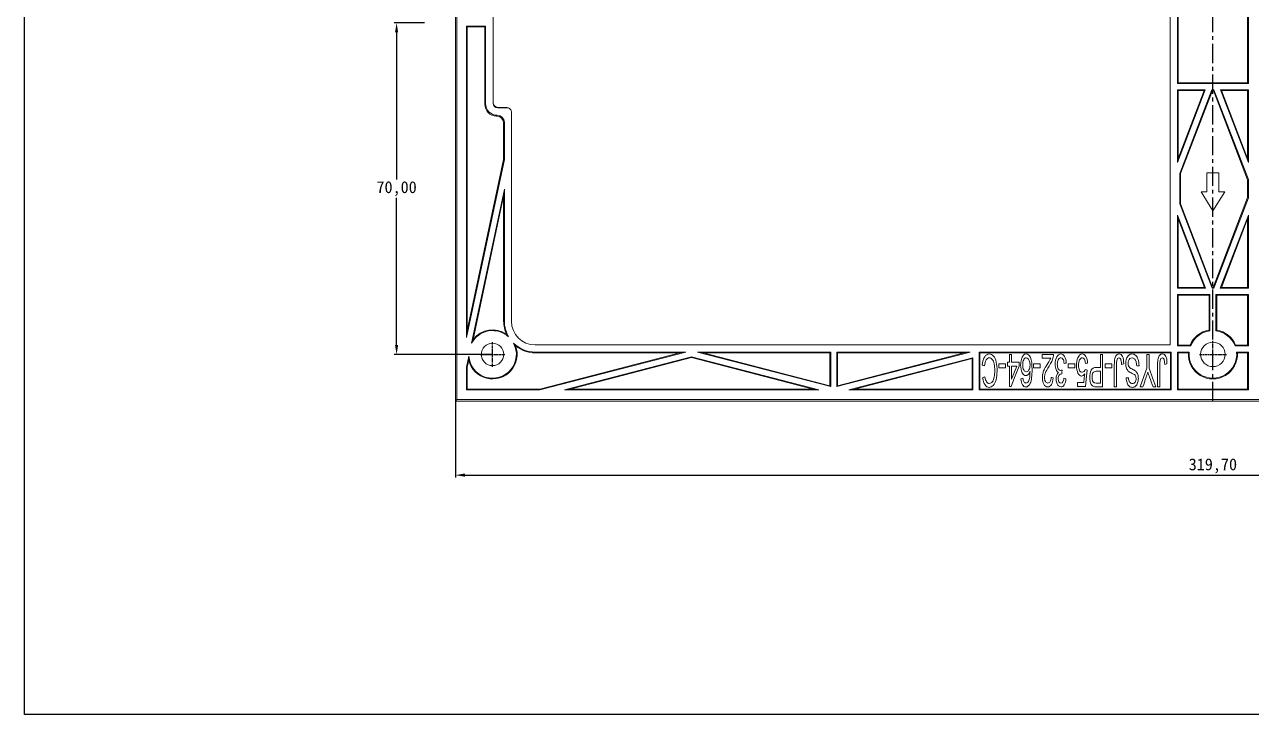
# Model space of a CAD drawing. Header units: millimetres. Extents: x 2761 to 3266, y -58 to 524.
# Drawn here: x 2760.7 to 3019.6, y -58.2 to 87.6 of the extents above; entities that cross this region are included whole.
import ezdxf

# ---------------------------------------------------------------- set-up
doc = ezdxf.new("R2010")
doc.units = ezdxf.units.MM
doc.header["$PDSIZE"] = -1
doc.linetypes.add('CENTER', pattern=[10.16, 6.35, -1.27, 1.27, -1.27])
doc.layers.add('dim', color=82, linetype='Continuous', lineweight=9)
doc.dimstyles.new('ISO-25', dxfattribs={"dimtxt": 2.5, "dimasz": 2.5, "dimexe": 1.25, "dimexo": 0.625, "dimtad": 1, "dimtxsty": 'Standard', "dimcen": 2.5, "dimadec": 0, "dimazin": 0, "dimtfac": 1, "dimtmove": 0, "dimatfit": 3, "dimfxl": 1, "dimarcsym": 0})

# ---------------------------------------------------------------- blocks, each defined once
blk = doc.blocks.new('*D20')
at = {"layer": 'Defpoints', "color": 0, "transparency": 16777216}
for p in [(2845.05, 87.88), (2839.16, 17.88), (2859.41, 17.88)]:
    blk.add_point(p, dxfattribs=at)
at = {"layer": 'dim', "color": 0, "lineweight": -2, "transparency": 16777216}
for p, q in [((2845.05, 87.88), (2838.66, 87.88)), ((2839.16, 85.88), (2839.16, 54.84)), ((2839.16, 19.88), (2839.16, 50.92)), ((2859.41, 17.88), (2838.66, 17.88))]:
    blk.add_line(p, q, dxfattribs=at)
at = {"layer": 'dim', "color": 0, "transparency": 16777216}
for points in [[(2838.82, 85.88), (2839.49, 85.88), (2839.16, 87.88)], [(2838.82, 19.88), (2839.49, 19.88), (2839.16, 17.88)]]:
    blk.add_solid(points, dxfattribs=at)
at = {"layer": 'dim', "color": 0, "transparency": 16777216, "insert": (2839.16, 52.88), "char_height": 2.5, "attachment_point": 5}
blk.add_mtext('70,00', dxfattribs=at)
blk = doc.blocks.new('*D21')
at = {"layer": 'Defpoints', "color": 0, "transparency": 16777216}
for p in [(2851.56, 8.03), (3171.26, 8.03), (3171.26, -7.62)]:
    blk.add_point(p, dxfattribs=at)
at = {"layer": 'dim', "color": 0, "lineweight": -2, "transparency": 16777216}
for p, q in [((2851.56, 8.03), (2851.56, -8.12)), ((3171.26, 8.03), (3171.26, -8.12)), ((2853.56, -7.62), (3169.26, -7.62))]:
    blk.add_line(p, q, dxfattribs=at)
at = {"layer": 'dim', "color": 0, "transparency": 16777216}
for points in [[(2853.56, -7.28), (2853.56, -7.95), (2851.56, -7.62)], [(3169.26, -7.28), (3169.26, -7.95), (3171.26, -7.62)]]:
    blk.add_solid(points, dxfattribs=at)
at = {"layer": 'dim', "color": 0, "transparency": 16777216, "insert": (3011.41, -5.66), "char_height": 2.5, "attachment_point": 5}
blk.add_mtext('319,70', dxfattribs=at)

msp = doc.modelspace()

# ---------------------------------------------------------------- linework, layer by layer
at = {"color": 7, "linetype": 'Continuous', "lineweight": 15}
for p, q in [((2851.559, 8.031), (2851.559, 167.731)), ((2851.899, 8.371), (2851.899, 167.39)), ((3002.402, 155.881), (3002.402, 19.881)), ((2859.519, 70.965), (2859.519, 104.796)), ((3003.918, 75.074), (3003.918, 100.687)), ((3004.074, 75.23), (3004.074, 100.532)), ((3018.743, 75.23), (3018.743, 100.532)), ((3018.899, 75.074), (3018.899, 100.687)), ((2857.929, 87.229), (2853.908, 87.229)), ((2853.908, 87.229), (2853.908, 21.456)), ((2854.064, 87.074), (2853.908, 87.229)), ((2854.064, 87.074), (2854.064, 22.933)), ((2854.064, 87.074), (2857.774, 87.074)), ((2857.929, 87.229), (2857.774, 87.074)), ((2857.774, 87.074), (2857.774, 70.711)), ((2857.929, 87.229), (2857.929, 70.867)), ((3003.918, 75.074), (3004.074, 75.23)), ((3018.743, 75.23), (3004.074, 75.23)), ((3018.899, 75.074), (3018.743, 75.23)), ((3003.918, 75.074), (3018.899, 75.074)), ((3003.918, 58.438), (3003.918, 73.772)), ((3009.795, 73.772), (3003.918, 58.438)), ((3009.795, 73.772), (3003.918, 73.772)), ((3004.074, 73.616), (3003.918, 73.772)), ((3009.569, 73.616), (3004.074, 73.616)), ((3009.569, 73.616), (3004.074, 59.278)), ((3004.074, 59.278), (3004.074, 73.616)), ((3004.416, 56.097), (3011.19, 73.772)), ((3004.572, 56.068), (3011.297, 73.616)), ((3009.795, 73.772), (3009.569, 73.616)), ((3011.627, 73.772), (3011.19, 73.772)), ((3011.297, 73.616), (3011.19, 73.772)), ((3011.52, 73.616), (3011.297, 73.616)), ((3011.52, 73.616), (3011.627, 73.772)), ((3011.52, 73.616), (3018.743, 54.769)), ((3011.627, 73.772), (3018.899, 54.798)), ((3018.899, 58.438), (3013.022, 73.772)), ((3018.899, 73.772), (3013.022, 73.772)), ((3013.022, 73.772), (3013.248, 73.616)), ((3018.743, 59.278), (3013.248, 73.616)), ((3018.743, 73.616), (3013.248, 73.616)), ((3018.743, 73.616), (3018.899, 73.772)), ((3018.743, 59.278), (3018.743, 73.616)), ((3018.899, 58.438), (3018.899, 73.772)), ((2857.774, 70.711), (2857.929, 70.867)), ((2860.514, 70.058), (2860.514, 69.97)), ((2862.326, 70.058), (2860.514, 70.058)), ((2862.413, 69.97), (2860.514, 69.97)), ((2862.413, 69.97), (2862.326, 70.058)), ((2860.26, 68.225), (2860.415, 68.381)), ((2863.117, 69.679), (2863.03, 69.766)), ((2863.409, 24.881), (2863.409, 68.975)), ((2861.906, 66.889), (2861.751, 66.734)), ((2861.751, 66.734), (2861.751, 59.074)), ((2861.906, 66.889), (2861.906, 59.058)), ((2861.906, 59.058), (2853.908, 21.456)), ((2861.751, 59.074), (2854.064, 22.933)), ((2861.751, 59.074), (2861.906, 59.058)), ((3003.918, 58.438), (3004.074, 59.278)), ((3018.899, 58.438), (3018.743, 59.278)), ((3004.416, 49.665), (3004.416, 56.097)), ((3004.572, 56.068), (3004.416, 56.097)), ((3004.572, 49.694), (3004.572, 56.068)), ((3012.659, 56.209), (3010.159, 56.209)), ((3010.159, 56.209), (3010.159, 52.209)), ((3012.659, 52.209), (3012.659, 56.209)), ((3018.743, 54.769), (3018.899, 54.798)), ((3018.743, 50.992), (3018.743, 54.769)), ((3018.899, 50.964), (3018.899, 54.798)), ((2854.987, 20.268), (2861.906, 52.796)), ((2861.906, 52.796), (2861.751, 51.319)), ((2861.906, 52.796), (2861.906, 24.881)), ((3010.159, 52.209), (3008.909, 52.209)), ((3008.909, 52.209), (3011.409, 48.209)), ((3011.409, 48.209), (3013.909, 52.209)), ((3013.909, 52.209), (3012.659, 52.209)), ((2855.313, 21.052), (2861.751, 51.319)), ((2861.751, 51.319), (2861.751, 24.881)), ((3004.416, 49.665), (3004.572, 49.694)), ((3011.238, 31.866), (3004.416, 49.665)), ((3011.345, 32.021), (3004.572, 49.694)), ((3018.743, 50.992), (3011.472, 32.021)), ((3018.899, 50.964), (3011.579, 31.866)), ((3018.899, 50.964), (3018.743, 50.992)), ((3003.918, 31.866), (3003.918, 47.324)), ((3003.918, 47.324), (3009.843, 31.866)), ((3004.074, 46.484), (3003.918, 47.324)), ((3012.974, 31.866), (3018.899, 47.324)), ((3018.743, 46.484), (3018.899, 47.324)), ((3018.899, 31.866), (3018.899, 47.324)), ((3004.074, 46.484), (3009.617, 32.021)), ((3004.074, 32.021), (3004.074, 46.484)), ((3013.2, 32.021), (3018.743, 46.484)), ((3018.743, 32.021), (3018.743, 46.484)), ((3003.918, 31.866), (3004.074, 32.021)), ((3009.843, 31.866), (3003.918, 31.866)), ((3009.617, 32.021), (3004.074, 32.021)), ((3009.617, 32.021), (3009.843, 31.866)), ((3011.238, 31.866), (3011.345, 32.021)), ((3011.579, 31.866), (3011.238, 31.866)), ((3011.472, 32.021), (3011.345, 32.021)), ((3011.472, 32.021), (3011.579, 31.866)), ((3012.974, 31.866), (3013.2, 32.021)), ((3018.899, 31.866), (3012.974, 31.866)), ((3018.743, 32.021), (3013.2, 32.021)), ((3018.899, 31.866), (3018.743, 32.021)), ((3003.918, 30.563), (3010.757, 30.563)), ((3003.918, 19.693), (3003.918, 30.563)), ((3004.074, 30.408), (3003.918, 30.563)), ((3004.074, 19.849), (3004.074, 30.408)), ((3004.074, 30.408), (3010.602, 30.408)), ((3010.602, 30.408), (3010.757, 30.563)), ((3010.602, 30.408), (3010.602, 22.997)), ((3010.757, 30.563), (3010.757, 22.863)), ((3012.06, 30.563), (3018.899, 30.563)), ((3012.06, 22.863), (3012.06, 30.563)), ((3012.06, 30.563), (3012.215, 30.408)), ((3012.215, 30.408), (3018.743, 30.408)), ((3012.215, 22.997), (3012.215, 30.408)), ((3018.743, 30.408), (3018.899, 30.563)), ((3018.743, 19.849), (3018.743, 30.408)), ((3018.899, 19.693), (3018.899, 30.563)), ((2861.751, 24.881), (2861.906, 24.881)), ((2854.064, 22.933), (2853.908, 21.456)), ((3002.402, 19.881), (2868.409, 19.881)), ((2868.409, 18.379), (2900.162, 18.379)), ((2868.409, 18.379), (2868.409, 18.223)), ((2868.409, 18.223), (2898.947, 18.223)), ((2898.947, 18.223), (2869.372, 10.536)), ((2900.162, 18.379), (2869.392, 10.381)), ((2898.947, 18.223), (2900.162, 18.379)), ((2902.655, 18.379), (2930.757, 18.379)), ((2930.757, 11.074), (2902.655, 18.379)), ((2903.87, 18.223), (2902.655, 18.379)), ((2930.602, 11.275), (2903.87, 18.223)), ((2903.87, 18.223), (2930.602, 18.223)), ((2930.602, 18.223), (2930.757, 18.379)), ((2930.602, 11.275), (2930.602, 18.223)), ((2930.757, 18.379), (2930.757, 11.074)), ((2932.06, 11.074), (2932.06, 18.379)), ((2960.162, 18.379), (2932.06, 11.074)), ((2932.06, 18.379), (2960.162, 18.379)), ((2932.215, 18.223), (2932.06, 18.379)), ((2932.215, 18.223), (2958.947, 18.223)), ((2958.947, 18.223), (2932.215, 11.275)), ((2932.215, 11.275), (2932.215, 18.223)), ((2958.947, 18.223), (2960.162, 18.379)), ((2962.06, 10.381), (2962.06, 18.379)), ((2962.06, 18.379), (3002.616, 18.379)), ((2962.06, 18.379), (2962.215, 18.223)), ((2962.215, 10.536), (2962.215, 18.223)), ((2962.215, 18.223), (3002.46, 18.223)), ((3002.616, 18.379), (3002.46, 18.223)), ((3002.46, 10.536), (3002.46, 18.223)), ((3002.616, 18.379), (3002.616, 10.381)), ((3003.918, 19.693), (3004.074, 19.849)), ((3006.723, 19.693), (3003.918, 19.693)), ((3003.918, 18.379), (3006.409, 18.379)), ((3003.918, 10.381), (3003.918, 18.379)), ((3004.074, 18.223), (3003.918, 18.379)), ((3006.617, 19.849), (3004.074, 19.849)), ((3004.074, 18.223), (3006.24, 18.223)), ((3004.074, 10.536), (3004.074, 18.223)), ((3018.899, 19.693), (3016.094, 19.693)), ((3018.743, 19.849), (3016.2, 19.849)), ((3016.408, 18.379), (3018.899, 18.379)), ((3016.577, 18.223), (3018.743, 18.223)), ((3018.899, 19.693), (3018.743, 19.849)), ((3018.899, 18.379), (3018.743, 18.223)), ((3018.743, 10.536), (3018.743, 18.223)), ((3018.899, 10.381), (3018.899, 18.379)), ((2853.908, 15.194), (2854.399, 17.5)), ((2854.064, 15.178), (2854.377, 16.651)), ((2874.57, 10.381), (2901.409, 17.357)), ((2875.785, 10.536), (2901.409, 17.196)), ((2901.409, 17.357), (2928.247, 10.381)), ((2901.409, 17.357), (2901.409, 17.196)), ((2901.409, 17.196), (2927.032, 10.536)), ((2934.57, 10.381), (2960.757, 17.187)), ((2935.785, 10.536), (2960.602, 16.987)), ((2960.602, 16.987), (2960.757, 17.187)), ((2960.602, 10.536), (2960.602, 16.987)), ((2960.757, 17.187), (2960.757, 10.381)), ((2966.253, 15.041), (2966.253, 15.866)), ((2966.253, 15.866), (2967.654, 15.866)), ((2967.654, 15.866), (2967.654, 15.041)), ((2968.041, 15.407), (2968.041, 16.232)), ((2968.041, 16.232), (2968.476, 16.232)), ((2968.476, 16.232), (2968.476, 17.88)), ((2968.476, 17.88), (2968.911, 17.88)), ((2968.911, 17.88), (2968.911, 16.232)), ((2968.911, 16.232), (2970.554, 16.232)), ((2970.554, 16.232), (2970.554, 15.407)), ((2973.55, 15.041), (2973.55, 15.866)), ((2973.55, 15.866), (2974.952, 15.866)), ((2974.952, 15.866), (2974.952, 15.041)), ((2975.387, 17.055), (2975.387, 17.88)), ((2975.387, 17.88), (2977.754, 17.88)), ((2977.183, 17.055), (2975.387, 17.055)), ((2980.847, 15.866), (2982.249, 15.866)), ((2980.847, 15.041), (2980.847, 15.866)), ((2982.249, 15.866), (2982.249, 15.041)), ((2987.661, 15.132), (2987.661, 17.88)), ((2987.661, 17.88), (2988.145, 17.88)), ((2988.145, 17.88), (2988.145, 11.014)), ((2988.676, 15.041), (2988.676, 15.866)), ((2988.676, 15.866), (2990.077, 15.866)), ((2990.077, 15.866), (2990.077, 15.041)), ((2997.472, 14.974), (2997.472, 17.88)), ((2997.472, 17.88), (2997.954, 17.88)), ((2997.954, 17.88), (2997.954, 14.974)), ((2853.908, 15.194), (2853.908, 10.381)), ((2854.064, 15.178), (2853.908, 15.194)), ((2854.064, 15.178), (2854.064, 10.536)), ((2967.654, 15.041), (2966.253, 15.041)), ((2968.476, 15.407), (2968.041, 15.407)), ((2968.476, 11.105), (2968.476, 15.407)), ((2970.02, 15.407), (2968.911, 15.407)), ((2968.911, 15.407), (2968.911, 12.672)), ((2974.952, 15.041), (2973.55, 15.041)), ((2982.249, 15.041), (2980.847, 15.041)), ((2987.661, 14.309), (2986.753, 14.309)), ((2986.758, 15.132), (2987.661, 15.132)), ((2987.661, 11.837), (2987.661, 14.309)), ((2990.077, 15.041), (2988.676, 15.041)), ((2995.828, 15.5), (2995.345, 15.5)), ((2853.908, 10.381), (2854.064, 10.536)), ((2853.908, 10.381), (2869.392, 10.381)), ((2854.064, 10.536), (2869.372, 10.536)), ((2869.372, 10.536), (2869.392, 10.381)), ((2875.785, 10.536), (2874.57, 10.381)), ((2874.57, 10.381), (2928.247, 10.381)), ((2875.785, 10.536), (2927.032, 10.536)), ((2927.032, 10.536), (2928.247, 10.381)), ((2930.602, 11.275), (2930.757, 11.074)), ((2932.215, 11.275), (2932.06, 11.074)), ((2935.785, 10.536), (2934.57, 10.381)), ((2934.57, 10.381), (2960.757, 10.381)), ((2935.785, 10.536), (2960.602, 10.536)), ((2960.602, 10.536), (2960.757, 10.381)), ((2962.215, 10.536), (2962.06, 10.381)), ((2962.06, 10.381), (3002.616, 10.381)), ((2962.215, 10.536), (3002.46, 10.536)), ((2968.815, 11.105), (2968.476, 11.105)), ((2982.828, 11.93), (2984.169, 11.93)), ((2982.828, 11.105), (2982.828, 11.93)), ((2984.52, 11.105), (2982.828, 11.105)), ((2986.761, 11.837), (2987.661, 11.837)), ((2988.145, 11.014), (2986.809, 11.014)), ((2991.093, 11.014), (2990.609, 11.014)), ((2993.123, 12.937), (2993.605, 12.937)), ((2996.645, 11.014), (2996.071, 11.014)), ((2999.357, 11.014), (2998.786, 11.014)), ((3000.227, 11.014), (2999.743, 11.014)), ((3002.616, 10.381), (3002.46, 10.536)), ((3004.074, 10.536), (3003.918, 10.381)), ((3003.918, 10.381), (3018.899, 10.381)), ((3004.074, 10.536), (3018.743, 10.536)), ((3018.899, 10.381), (3018.743, 10.536)), ((2851.559, 8.031), (2851.899, 8.371)), ((3171.259, 8.031), (2851.559, 8.031)), ((3170.918, 8.371), (2851.899, 8.371))]:
    msp.add_line(p, q, dxfattribs=at)
at = {"color": 1, "linetype": 'CENTER', "ltscale": 0.6388}
msp.add_line((3011.409, 8.031), (3011.409, 167.731), dxfattribs=at)
at = {"color": 1, "linetype": 'CENTER', "ltscale": 0.103483}
for p, q in [((3011.409, 15.035), (3011.409, 20.727)), ((3008.563, 17.881), (3014.254, 17.881))]:
    msp.add_line(p, q, dxfattribs=at)
at = {"color": 1, "linetype": 'CENTER', "ltscale": 0.094527}
for p, q in [((2859.409, 15.281), (2859.409, 20.48)), ((2856.809, 17.881), (2862.008, 17.881))]:
    msp.add_line(p, q, dxfattribs=at)
msp.add_lwpolyline([(2760.651, 523.927), (3265.902, 523.927), (3265.902, -58.167), (2760.651, -58.167)], close=True)
at = {"color": 7, "linetype": 'Continuous', "lineweight": 15, "flags": 128}
for points in [[(2963.208, 15.448), (2962.938, 15.573), (2962.726, 15.672)], [(2980.461, 16.048), (2980.217, 15.997), (2980.026, 15.957)], [(2984.956, 16.048), (2984.712, 15.997), (2984.52, 15.957)], [(2992.591, 15.89), (2992.32, 15.824), (2992.108, 15.773)], [(3001.724, 15.89), (3001.453, 15.824), (3001.24, 15.773)], [(2962.822, 12.937), (2963.092, 13.051), (2963.305, 13.142)], [(2970.554, 15.407), (2969.58, 12.998), (2968.815, 11.105)], [(2968.911, 12.672), (2969.532, 14.204), (2970.02, 15.407)], [(2977.271, 13.028), (2977.515, 12.977), (2977.706, 12.937)], [(2979.597, 14.584), (2979.568, 14.122), (2979.546, 13.759)], [(2984.169, 11.93), (2984.283, 12.967), (2984.372, 13.783)], [(2984.472, 14.675), (2984.715, 14.624), (2984.906, 14.584)], [(2984.906, 14.584), (2984.69, 12.636), (2984.52, 11.105)], [(2996.071, 11.014), (2996.855, 13.231), (2997.472, 14.974)], [(2997.954, 14.974), (2998.74, 12.756), (2999.357, 11.014)], [(2970.893, 12.752), (2971.136, 12.805), (2971.327, 12.846)], [(2979.978, 12.846), (2980.222, 12.794), (2980.413, 12.752)]]:
    msp.add_lwpolyline(points, dxfattribs=at)
at = {"color": 7, "linetype": 'Continuous', "lineweight": 15}
for centre, radius in [((2859.409, 17.881), 2.363), ((3011.409, 17.881), 2.587)]:
    msp.add_circle(centre, radius, dxfattribs=at)
for centre, radius, start, end in [((2868.409, 24.881), 6.657, 180, 204.17703), ((2868.409, 24.881), 6.502, 180, 210.47727), ((2868.409, 24.881), 5, 180, 270), ((2859.409, 17.881), 5.024, 47.46705, 151.63804), ((2859.409, 17.881), 5.179, 55.5955, 142.25001), ((3011.409, 17.881), 5.179, 98.96074, 157.67241), ((3011.409, 17.881), 5.024, 97.44932, 158.85527), ((3011.409, 17.881), 5.024, 21.14473, 82.55068), ((3011.409, 17.881), 5.179, 22.32759, 81.03926), ((2859.409, 17.881), 5.179, 193.73392, 20.15447), ((2859.409, 17.881), 5.024, 184.3459, 28.28292), ((2868.409, 24.881), 6.502, 225.2727, 270), ((2868.409, 24.881), 6.657, 231.57294, 270), ((3011.409, 17.881), 5.179, 176.20731, 3.79269), ((3011.409, 17.881), 5.024, 174.31165, 5.68835)]:
    msp.add_arc(centre, radius, start, end, dxfattribs=at)
for centre, major_axis, ratio, start_param, end_param in [((2860.263, 70.714), (-1.761, -1.761), 0.9987828, 5.4983961, 7.0679362), ((2860.418, 70.87), (-1.761, -1.761), 0.9987828, 5.4983961, 7.0679362), ((2860.514, 71.053), (0, -0.995), 0.9999619, 4.712389, 6.2831853), ((2860.514, 70.965), (0, -0.995), 0.9999619, 4.712389, 6.2831853), ((2862.326, 69.063), (-0.704, 0.704), 0.9999239, 4.712389, 5.4978252), ((2862.413, 68.975), (-0.704, 0.704), 0.9999239, 3.9269527, 5.4978252), ((2860.258, 66.732), (-1.057, -1.057), 0.9987828, 2.3568035, 3.9263436), ((2860.413, 66.887), (-1.057, -1.057), 0.9987828, 2.3568035, 3.9263436)]:
    msp.add_ellipse(centre, major_axis=major_axis, ratio=ratio, start_param=start_param, end_param=end_param, dxfattribs=at)
for points, knots in [([(2854.987, 20.268), (2855.05, 20.437), (2855.106, 20.577), (2855.213, 20.832), (2855.264, 20.946), (2855.313, 21.052)], [0, 0, 0, 0, 0.5, 0.5, 1, 1, 1, 1]), ([(2862.335, 22.154), (2862.397, 22.081), (2862.463, 22.001), (2862.614, 21.818), (2862.696, 21.718), (2862.805, 21.583)], [0, 0, 0, 0, 0.5, 0.5, 1, 1, 1, 1]), ([(3010.602, 22.997), (3010.604, 22.996), (3010.605, 22.994), (3010.607, 22.993), (3010.657, 22.95), (3010.707, 22.906), (3010.757, 22.863)], [-0.000149212, -0.000149212, -0.000149212, -0.000149212, 0, 0, 0, 0.0043047869, 0.0043047869, 0.0043047869, 0.0043047869]), ([(3012.06, 22.863), (3012.11, 22.906), (3012.16, 22.95), (3012.21, 22.993), (3012.212, 22.994), (3012.214, 22.996), (3012.215, 22.997)], [0.0000001992, 0.0000001992, 0.0000001992, 0.0000001992, 0.0043049861, 0.0043049861, 0.0043049861, 0.0044541981, 0.0044541981, 0.0044541981, 0.0044541981]), ([(2863.833, 20.261), (2863.937, 20.123), (2864.014, 20.018), (2864.154, 19.827), (2864.214, 19.743), (2864.271, 19.665)], [0, 0, 0, 0, 0.5, 0.5, 1, 1, 1, 1]), ([(3006.24, 18.223), (3006.242, 18.225), (3006.244, 18.227), (3006.246, 18.229), (3006.3, 18.279), (3006.354, 18.329), (3006.409, 18.379)], [-0.0001494486, -0.0001494486, -0.0001494486, -0.0001494486, 0, 0, 0, 0.0043057149, 0.0043057149, 0.0043057149, 0.0043057149]), ([(3006.617, 19.849), (3006.619, 19.847), (3006.62, 19.845), (3006.621, 19.843), (3006.654, 19.793), (3006.688, 19.743), (3006.723, 19.693)], [-0.0001491864, -0.0001491864, -0.0001491864, -0.0001491864, 0, 0, 0, 0.0043040247, 0.0043040247, 0.0043040247, 0.0043040247]), ([(3016.094, 19.693), (3016.129, 19.743), (3016.163, 19.793), (3016.196, 19.843), (3016.197, 19.845), (3016.198, 19.847), (3016.2, 19.849)], [0.0000001992, 0.0000001992, 0.0000001992, 0.0000001992, 0.0043042239, 0.0043042239, 0.0043042239, 0.0044534103, 0.0044534103, 0.0044534103, 0.0044534103]), ([(2854.377, 16.651), (2854.375, 16.768), (2854.375, 16.893), (2854.381, 17.17), (2854.387, 17.32), (2854.399, 17.5)], [0, 0, 0, 0, 0.5, 0.5, 1, 1, 1, 1]), ([(2962.726, 15.672), (2962.822, 16.427), (2963, 16.997), (2963.517, 17.779), (2963.827, 17.97), (2964.581, 17.97), (2964.892, 17.828), (2965.371, 17.234), (2965.552, 16.803), (2965.805, 15.667), (2965.867, 15.054), (2965.867, 13.692), (2965.797, 13.074), (2965.521, 12.015), (2965.32, 11.616), (2964.8, 11.066), (2964.519, 10.928), (2964.212, 10.923)], [0.05864573, 0.05864573, 0.05864573, 0.05864573, 0.11548152, 0.11548152, 0.17275438, 0.17275438, 0.23258216, 0.23258216, 0.29182671, 0.29182671, 0.35046828, 0.35046828, 0.41303469, 0.41303469, 0.47506934, 0.47506934, 0.537104, 0.537104, 0.537104, 0.537104]), ([(2964.897, 12.125), (2965.075, 12.376), (2965.202, 12.701), (2965.349, 13.531), (2965.383, 13.959), (2965.383, 14.968), (2965.338, 15.464), (2965.163, 16.313), (2965.027, 16.632), (2964.842, 16.839)], [0.74645104, 0.74645104, 0.74645104, 0.74645104, 0.78799657, 0.78799657, 0.83004908, 0.83004908, 0.88536816, 0.88536816, 0.9403637, 0.9403637, 0.9403637, 0.9403637]), ([(2971.931, 13.393), (2971.63, 13.399), (2971.372, 13.611), (2970.948, 14.441), (2970.843, 14.974), (2970.843, 16.061), (2970.893, 16.466), (2971.092, 17.205), (2971.227, 17.485), (2971.402, 17.68)], [0.4470382, 0.4470382, 0.4470382, 0.4470382, 0.51178096, 0.51178096, 0.57717014, 0.57717014, 0.6209366, 0.6209366, 0.66561244, 0.66561244, 0.66561244, 0.66561244]), ([(2972.026, 17.148), (2971.805, 17.153), (2971.627, 17.021), (2971.351, 16.488), (2971.279, 16.123), (2971.279, 15.212), (2971.345, 14.865), (2971.621, 14.357), (2971.808, 14.224), (2972.043, 14.219)], [0.47179977, 0.47179977, 0.47179977, 0.47179977, 0.5855554, 0.5855554, 0.6964911, 0.6964911, 0.80068486, 0.80068486, 0.9025554, 0.9025554, 0.9025554, 0.9025554]), ([(2971.402, 17.68), (2971.575, 17.88), (2971.771, 17.97), (2972.367, 17.97), (2972.671, 17.724), (2973.14, 16.701), (2973.26, 15.853), (2973.26, 13.36), (2973.127, 12.405), (2972.868, 11.798)], [0.66561244, 0.66561244, 0.66561244, 0.66561244, 0.70298441, 0.70298441, 0.76658641, 0.76658641, 0.82965807, 0.82965807, 0.89950716, 0.89950716, 0.89950716, 0.89950716]), ([(2972.72, 16.393), (2972.648, 16.645), (2972.553, 16.831), (2972.314, 17.09), (2972.179, 17.153), (2972.026, 17.148)], [0.27609903, 0.27609903, 0.27609903, 0.27609903, 0.37237332, 0.37237332, 0.47179977, 0.47179977, 0.47179977, 0.47179977]), ([(2972.598, 14.608), (2972.75, 14.865), (2972.826, 15.197), (2972.826, 15.882), (2972.789, 16.146), (2972.72, 16.393)], [0, 0, 0, 0, 0.16524109, 0.16524109, 0.27609903, 0.27609903, 0.27609903, 0.27609903]), ([(2975.786, 14.595), (2975.912, 14.893), (2976.13, 15.288), (2976.7, 16.199), (2976.876, 16.479), (2976.964, 16.621)], [0.87204495, 0.87204495, 0.87204495, 0.87204495, 0.92993671, 0.92993671, 0.97908965, 0.97908965, 0.97908965, 0.97908965]), ([(2977.704, 17.296), (2977.643, 16.992), (2977.546, 16.694), (2977.281, 16.104), (2977.09, 15.773), (2976.846, 15.397)], [0.221315683, 0.221315683, 0.221315683, 0.221315683, 0.258854045, 0.258854045, 0.296118614, 0.296118614, 0.296118614, 0.296118614]), ([(2978.832, 14.063), (2978.619, 14.167), (2978.449, 14.366), (2978.2, 14.968), (2978.141, 15.339), (2978.141, 16.403), (2978.253, 16.917), (2978.704, 17.766), (2978.99, 17.97), (2979.645, 17.97), (2979.905, 17.799), (2980.111, 17.439)], [0.7886593, 0.7886593, 0.7886593, 0.7886593, 0.82361576, 0.82361576, 0.85909217, 0.85909217, 0.90818162, 0.90818162, 0.95697214, 0.95697214, 1, 1, 1, 1]), ([(2979.319, 17.148), (2979.095, 17.153), (2978.915, 17.021), (2978.642, 16.494), (2978.576, 16.17), (2978.576, 15.407), (2978.642, 15.103), (2978.907, 14.617), (2979.078, 14.499), (2979.283, 14.494)], [0.16384042, 0.16384042, 0.16384042, 0.16384042, 0.19767856, 0.19767856, 0.23185315, 0.23185315, 0.26334739, 0.26334739, 0.29458357, 0.29458357, 0.29458357, 0.29458357]), ([(2982.946, 13.93), (2982.738, 14.348), (2982.635, 14.88), (2982.635, 16.157), (2982.726, 16.694), (2982.913, 17.14)], [0.77697691, 0.77697691, 0.77697691, 0.77697691, 0.84209735, 0.84209735, 0.90513393, 0.90513393, 0.90513393, 0.90513393]), ([(2982.913, 17.14), (2983.136, 17.701), (2983.442, 17.97), (2984.149, 17.97), (2984.409, 17.804), (2984.61, 17.449)], [0.905133926, 0.905133926, 0.905133926, 0.905133926, 0.957347036, 0.957347036, 1, 1, 1, 1]), ([(2983.273, 16.722), (2983.136, 16.437), (2983.071, 16.061), (2983.071, 15.14), (2983.134, 14.784), (2983.387, 14.263), (2983.578, 14.133), (2983.828, 14.125)], [0.15810984, 0.15810984, 0.15810984, 0.15810984, 0.20265556, 0.20265556, 0.24312989, 0.24312989, 0.2831969, 0.2831969, 0.2831969, 0.2831969]), ([(2984.52, 15.957), (2984.484, 16.357), (2984.409, 16.66), (2984.176, 17.054), (2984.021, 17.153), (2983.831, 17.148)], [0.065051462, 0.065051462, 0.065051462, 0.065051462, 0.096967311, 0.096967311, 0.129710652, 0.129710652, 0.129710652, 0.129710652]), ([(2990.609, 11.014), (2990.609, 12.568), (2990.609, 14.122), (2990.609, 16.255), (2990.646, 16.702), (2990.719, 17.01)], [0.53168283, 0.53168283, 0.53168283, 0.53168283, 0.76704401, 0.76704401, 0.85466596, 0.85466596, 0.85466596, 0.85466596]), ([(2990.719, 17.01), (2990.79, 17.33), (2990.908, 17.571), (2991.224, 17.889), (2991.409, 17.97), (2991.938, 17.97), (2992.18, 17.804), (2992.349, 17.449)], [0.85466596, 0.85466596, 0.85466596, 0.85466596, 0.89644148, 0.89644148, 0.93856243, 0.93856243, 1, 1, 1, 1]), ([(2991.31, 16.997), (2991.225, 16.896), (2991.168, 16.759), (2991.109, 16.398), (2991.093, 16.113), (2991.093, 14.148), (2991.093, 12.581), (2991.093, 11.014)], [0.30560826, 0.30560826, 0.30560826, 0.30560826, 0.34071592, 0.34071592, 0.37437966, 0.37437966, 0.5072744, 0.5072744, 0.5072744, 0.5072744]), ([(2993.173, 14.974), (2993.073, 15.259), (2993.025, 15.578), (2993.025, 16.305), (2993.077, 16.645), (2993.295, 17.285), (2993.449, 17.537), (2993.651, 17.708)], [0.79408574, 0.79408574, 0.79408574, 0.79408574, 0.83014748, 0.83014748, 0.86672809, 0.86672809, 0.90357555, 0.90357555, 0.90357555, 0.90357555]), ([(2993.605, 16.551), (2993.539, 16.37), (2993.509, 16.175), (2993.509, 15.768), (2993.539, 15.591), (2993.599, 15.435)], [0.18847615, 0.18847615, 0.18847615, 0.18847615, 0.211013087, 0.211013087, 0.232704888, 0.232704888, 0.232704888, 0.232704888]), ([(2993.651, 17.708), (2993.85, 17.885), (2994.076, 17.97), (2994.647, 17.97), (2994.913, 17.88), (2995.344, 17.495), (2995.514, 17.205), (2995.635, 16.816)], [0.903575554, 0.903575554, 0.903575554, 0.903575554, 0.930900288, 0.930900288, 0.965840112, 0.965840112, 1, 1, 1, 1]), ([(2995.345, 15.5), (2995.324, 15.866), (2995.279, 16.157), (2995.133, 16.616), (2995.019, 16.803), (2994.865, 16.94)], [0.06419118, 0.06419118, 0.06419118, 0.06419118, 0.09589341, 0.09589341, 0.127922985, 0.127922985, 0.127922985, 0.127922985]), ([(2999.743, 11.014), (2999.743, 12.568), (2999.743, 14.122), (2999.743, 16.255), (2999.779, 16.702), (2999.926, 17.329), (3000.042, 17.571), (3000.199, 17.729)], [0.51669694, 0.51669694, 0.51669694, 0.51669694, 0.74543117, 0.74543117, 0.83058598, 0.83058598, 0.9184555, 0.9184555, 0.9184555, 0.9184555]), ([(3000.199, 17.729), (3000.355, 17.89), (3000.543, 17.97), (3001.072, 17.97), (3001.313, 17.804), (3001.483, 17.449)], [0.918455499, 0.918455499, 0.918455499, 0.918455499, 0.951622563, 0.951622563, 1, 1, 1, 1]), ([(3000.443, 16.997), (3000.36, 16.896), (3000.302, 16.759), (3000.243, 16.398), (3000.227, 16.113), (3000.227, 14.148), (3000.227, 12.581), (3000.227, 11.014)], [0.29718362, 0.29718362, 0.29718362, 0.29718362, 0.33126869, 0.33126869, 0.36395189, 0.36395189, 0.49297576, 0.49297576, 0.49297576, 0.49297576]), ([(2972.375, 12.039), (2972.502, 12.221), (2972.611, 12.472), (2972.782, 13.131), (2972.823, 13.635), (2972.826, 14.304)], [0.24658503, 0.24658503, 0.24658503, 0.24658503, 0.30448059, 0.30448059, 0.36323746, 0.36323746, 0.36323746, 0.36323746]), ([(2975.734, 11.569), (2975.535, 11.94), (2975.435, 12.392), (2975.435, 13.217), (2975.463, 13.492), (2975.571, 14.024), (2975.659, 14.304), (2975.786, 14.595)], [0.74596669, 0.74596669, 0.74596669, 0.74596669, 0.80677667, 0.80677667, 0.8389358, 0.8389358, 0.87204495, 0.87204495, 0.87204495, 0.87204495]), ([(2976.846, 15.397), (2976.463, 14.789), (2976.202, 14.309), (2975.938, 13.629), (2975.869, 13.297), (2975.869, 12.662), (2975.934, 12.392), (2976.06, 12.169)], [0.29611861, 0.29611861, 0.29611861, 0.29611861, 0.358997, 0.358997, 0.42104815, 0.42104815, 0.48159806, 0.48159806, 0.48159806, 0.48159806]), ([(2978.832, 11.248), (2978.669, 11.408), (2978.546, 11.621), (2978.374, 12.152), (2978.335, 12.433), (2978.335, 13.017), (2978.374, 13.279), (2978.458, 13.508)], [0.660665355, 0.660665355, 0.660665355, 0.660665355, 0.693216003, 0.693216003, 0.726642812, 0.726642812, 0.759189968, 0.759189968, 0.759189968, 0.759189968]), ([(2978.987, 13.531), (2978.842, 13.37), (2978.769, 13.113), (2978.769, 12.506), (2978.821, 12.291), (2978.93, 12.106)], [0.372958049, 0.372958049, 0.372958049, 0.372958049, 0.4083073, 0.4083073, 0.43562263, 0.43562263, 0.43562263, 0.43562263]), ([(2985.831, 11.408), (2985.713, 11.569), (2985.62, 11.792), (2985.473, 12.371), (2985.438, 12.685), (2985.438, 13.617), (2985.532, 14.12), (2985.725, 14.527)], [0.563867, 0.563867, 0.563867, 0.563867, 0.6060101, 0.6060101, 0.64923357, 0.64923357, 0.72537339, 0.72537339, 0.72537339, 0.72537339]), ([(2986.112, 13.982), (2985.986, 13.767), (2985.921, 13.456), (2985.921, 12.765), (2985.958, 12.519), (2986.108, 12.107), (2986.205, 11.969), (2986.33, 11.901)], [0.53072577, 0.53072577, 0.53072577, 0.53072577, 0.65394633, 0.65394633, 0.74083262, 0.74083262, 0.82639407, 0.82639407, 0.82639407, 0.82639407]), ([(2995.016, 12.049), (2995.136, 12.249), (2995.201, 12.49), (2995.201, 13.009), (2995.156, 13.212), (2995.071, 13.36)], [0.647988856, 0.647988856, 0.647988856, 0.647988856, 0.675442817, 0.675442817, 0.699788783, 0.699788783, 0.699788783, 0.699788783]), ([(2995.166, 14.291), (2995.342, 14.125), (2995.472, 13.915), (2995.642, 13.412), (2995.683, 13.126), (2995.683, 12.467), (2995.632, 12.148), (2995.532, 11.844)], [0.307954055, 0.307954055, 0.307954055, 0.307954055, 0.336398326, 0.336398326, 0.364842596, 0.364842596, 0.394663202, 0.394663202, 0.394663202, 0.394663202]), ([(2997.686, 14.125), (2997.592, 13.858), (2997.472, 13.497), (2997.095, 12.365), (2996.87, 11.689), (2996.645, 11.014)], [0.52695964, 0.52695964, 0.52695964, 0.52695964, 0.57959185, 0.57959185, 0.65745057, 0.65745057, 0.65745057, 0.65745057]), ([(2998.786, 11.014), (2998.539, 11.712), (2998.292, 12.41), (2997.908, 13.497), (2997.788, 13.834), (2997.686, 14.125)], [0.37009794, 0.37009794, 0.37009794, 0.37009794, 0.47081869, 0.47081869, 0.52695964, 0.52695964, 0.52695964, 0.52695964]), ([(2964.212, 10.923), (2963.859, 10.928), (2963.561, 11.105), (2963.083, 11.808), (2962.916, 12.306), (2962.822, 12.937)], [0.537103995, 0.537103995, 0.537103995, 0.537103995, 0.580482454, 0.580482454, 0.624238419, 0.624238419, 0.624238419, 0.624238419]), ([(2979.343, 11.837), (2979.512, 11.844), (2979.652, 11.93), (2979.876, 12.266), (2979.947, 12.514), (2979.978, 12.846)], [0.458003385, 0.458003385, 0.458003385, 0.458003385, 0.480291078, 0.480291078, 0.503146045, 0.503146045, 0.503146045, 0.503146045]), ([(2980.413, 12.752), (2980.358, 12.21), (2980.241, 11.787), (2979.868, 11.173), (2979.637, 11.019), (2979.361, 11.014)], [0.52207317, 0.52207317, 0.52207317, 0.52207317, 0.57877053, 0.57877053, 0.63477363, 0.63477363, 0.63477363, 0.63477363]), ([(2994.445, 10.923), (2994.186, 10.928), (2993.956, 11.009), (2993.556, 11.332), (2993.403, 11.574), (2993.294, 11.883)], [0.451004937, 0.451004937, 0.451004937, 0.451004937, 0.478516676, 0.478516676, 0.506319047, 0.506319047, 0.506319047, 0.506319047])]:
    msp.add_open_spline(points, degree=3, knots=knots, dxfattribs=at)
for points in [[(3016.408, 18.379), (3016.465, 18.327), (3016.521, 18.275), (3016.577, 18.223)], [(2963.576, 16.722), (2963.396, 16.437), (2963.272, 16.014), (2963.208, 15.448)], [(2964.245, 17.148), (2963.982, 17.153), (2963.759, 17.01), (2963.576, 16.722)], [(2964.842, 16.839), (2964.659, 17.049), (2964.459, 17.153), (2964.245, 17.148)], [(2976.964, 16.621), (2977.05, 16.769), (2977.123, 16.917), (2977.183, 17.055)], [(2977.754, 17.88), (2977.757, 17.685), (2977.739, 17.49), (2977.704, 17.296)], [(2979.778, 16.873), (2979.664, 17.062), (2979.512, 17.153), (2979.319, 17.148)], [(2980.026, 15.957), (2979.975, 16.385), (2979.893, 16.689), (2979.778, 16.873)], [(2980.111, 17.439), (2980.316, 17.083), (2980.431, 16.621), (2980.461, 16.048)], [(2983.831, 17.148), (2983.593, 17.153), (2983.406, 17.01), (2983.273, 16.722)], [(2984.61, 17.449), (2984.81, 17.101), (2984.926, 16.632), (2984.956, 16.048)], [(2991.604, 17.148), (2991.488, 17.153), (2991.391, 17.101), (2991.31, 16.997)], [(2991.962, 16.86), (2991.875, 17.055), (2991.754, 17.153), (2991.604, 17.148)], [(2992.108, 15.773), (2992.095, 16.305), (2992.047, 16.665), (2991.962, 16.86)], [(2992.349, 17.449), (2992.519, 17.106), (2992.597, 16.587), (2992.591, 15.89)], [(2993.895, 16.992), (2993.765, 16.888), (2993.669, 16.741), (2993.605, 16.551)], [(2994.349, 17.148), (2994.176, 17.153), (2994.025, 17.101), (2993.895, 16.992)], [(2994.865, 16.94), (2994.71, 17.083), (2994.539, 17.153), (2994.349, 17.148)], [(2995.635, 16.816), (2995.756, 16.432), (2995.823, 15.991), (2995.828, 15.5)], [(3000.736, 17.148), (3000.621, 17.153), (3000.525, 17.101), (3000.443, 16.997)], [(3001.097, 16.86), (3001.009, 17.055), (3000.887, 17.153), (3000.736, 17.148)], [(3001.24, 15.773), (3001.229, 16.305), (3001.18, 16.665), (3001.097, 16.86)], [(3001.483, 17.449), (3001.651, 17.106), (3001.731, 16.587), (3001.724, 15.89)], [(2963.305, 13.142), (2963.383, 12.662), (2963.501, 12.311), (2963.656, 12.083)], [(2972.427, 13.622), (2972.27, 13.474), (2972.104, 13.399), (2971.931, 13.393)], [(2972.043, 14.219), (2972.261, 14.224), (2972.448, 14.356), (2972.598, 14.608)], [(2972.826, 14.304), (2972.716, 14.001), (2972.583, 13.772), (2972.427, 13.622)], [(2977.075, 12.158), (2977.205, 12.376), (2977.271, 12.662), (2977.271, 13.028)], [(2978.458, 13.508), (2978.543, 13.749), (2978.667, 13.93), (2978.832, 14.063)], [(2979.476, 13.772), (2979.295, 13.777), (2979.132, 13.697), (2978.987, 13.531)], [(2979.283, 14.494), (2979.368, 14.499), (2979.471, 14.527), (2979.597, 14.584)], [(2979.546, 13.759), (2979.516, 13.772), (2979.494, 13.777), (2979.476, 13.772)], [(2983.717, 13.303), (2983.412, 13.308), (2983.156, 13.521), (2982.946, 13.93)], [(2984.372, 13.783), (2984.161, 13.469), (2983.943, 13.308), (2983.717, 13.303)], [(2983.828, 14.125), (2983.983, 14.133), (2984.112, 14.182), (2984.219, 14.286)], [(2984.219, 14.286), (2984.321, 14.39), (2984.405, 14.522), (2984.472, 14.675)], [(2985.725, 14.527), (2985.916, 14.94), (2986.26, 15.14), (2986.758, 15.132)], [(2986.753, 14.309), (2986.45, 14.315), (2986.239, 14.206), (2986.112, 13.982)], [(2993.639, 14.276), (2993.427, 14.465), (2993.273, 14.699), (2993.173, 14.974)], [(2993.599, 15.435), (2993.66, 15.288), (2993.762, 15.163), (2993.905, 15.046)], [(2994.397, 13.853), (2994.035, 14.019), (2993.784, 14.161), (2993.639, 14.276)], [(2993.905, 15.046), (2993.993, 14.979), (2994.191, 14.87), (2994.502, 14.722)], [(2995.071, 13.36), (2994.983, 13.526), (2994.76, 13.692), (2994.397, 13.853)], [(2994.502, 14.722), (2994.81, 14.571), (2995.034, 14.429), (2995.166, 14.291)], [(2963.656, 12.083), (2963.807, 11.868), (2964, 11.751), (2964.233, 11.746)], [(2964.233, 11.746), (2964.498, 11.751), (2964.719, 11.878), (2964.897, 12.125)], [(2971.227, 11.484), (2971.041, 11.792), (2970.928, 12.215), (2970.893, 12.752)], [(2971.941, 11.014), (2971.65, 11.019), (2971.412, 11.175), (2971.227, 11.484)], [(2971.327, 12.846), (2971.37, 12.547), (2971.427, 12.324), (2971.502, 12.176)], [(2971.502, 12.176), (2971.627, 11.958), (2971.78, 11.844), (2971.964, 11.837)], [(2972.868, 11.798), (2972.638, 11.284), (2972.327, 11.019), (2971.941, 11.014)], [(2971.964, 11.837), (2972.109, 11.844), (2972.249, 11.912), (2972.375, 12.039)], [(2976.549, 11.014), (2976.205, 11.019), (2975.934, 11.203), (2975.734, 11.569)], [(2976.06, 12.169), (2976.187, 11.953), (2976.353, 11.844), (2976.558, 11.837)], [(2977.358, 11.512), (2977.157, 11.185), (2976.887, 11.019), (2976.549, 11.014)], [(2976.558, 11.837), (2976.774, 11.844), (2976.945, 11.953), (2977.075, 12.158)], [(2977.706, 12.937), (2977.676, 12.319), (2977.558, 11.844), (2977.358, 11.512)], [(2979.361, 11.014), (2979.168, 11.019), (2978.993, 11.1), (2978.832, 11.248)], [(2978.93, 12.106), (2979.038, 11.935), (2979.175, 11.844), (2979.343, 11.837)], [(2986.269, 11.081), (2986.094, 11.146), (2985.949, 11.255), (2985.831, 11.408)], [(2986.809, 11.014), (2986.573, 11.019), (2986.393, 11.043), (2986.269, 11.081)], [(2986.33, 11.901), (2986.408, 11.868), (2986.55, 11.844), (2986.761, 11.837)], [(2993.294, 11.883), (2993.186, 12.197), (2993.128, 12.547), (2993.123, 12.937)], [(2993.605, 12.937), (2993.63, 12.547), (2993.705, 12.254), (2993.838, 12.049)], [(2993.838, 12.049), (2993.971, 11.855), (2994.168, 11.751), (2994.427, 11.746)], [(2994.427, 11.746), (2994.695, 11.751), (2994.893, 11.855), (2995.016, 12.049)], [(2995.091, 11.162), (2994.898, 11.009), (2994.68, 10.928), (2994.445, 10.923)], [(2995.532, 11.844), (2995.429, 11.546), (2995.284, 11.323), (2995.091, 11.162)]]:
    msp.add_open_spline(points, degree=3, dxfattribs=at)

# ---------------------------------------------------------------- dimensions: what is measured, and where the dimension line sits
at = {"layer": 'dim'}
dim = msp.add_linear_dim(base=(2839.155, 17.881), p1=(2845.052, 87.881), p2=(2859.409, 17.881), angle=90, dimstyle='ISO-25', override={"dimasz": 2, "dimexe": 0.49975, "dimexo": 0, "dimgap": 0.49975, "dimtih": 1, "dimtoh": 1, "dimzin": 0, "dimadec": 2, "dimtzin": 0}, dxfattribs=at)
dim.commit()
dim.dimension.update_dxf_attribs({"geometry": '*D20', "text_midpoint": (2839.155, 52.881)})
dim = msp.add_linear_dim(base=(3171.259, -7.617), p1=(2851.559, 8.031), p2=(3171.259, 8.031), dimstyle='ISO-25', override={"dimasz": 2, "dimexe": 0.49975, "dimexo": 0, "dimgap": 0.49975, "dimtih": 1, "dimtoh": 1, "dimzin": 0, "dimadec": 2, "dimtzin": 0}, dxfattribs=at)
dim.commit()
dim.dimension.update_dxf_attribs({"geometry": '*D21', "text_midpoint": (3011.409, -5.659)})

doc.saveas('drawing.dxf')
